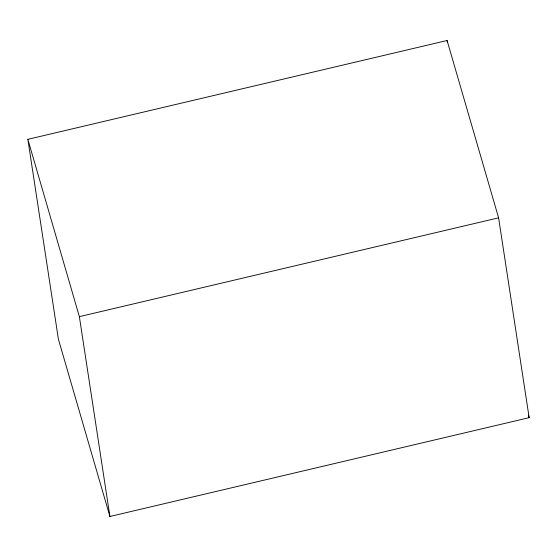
<?xml version="1.0" encoding="UTF-8"?>
<svg xmlns="http://www.w3.org/2000/svg" width="557" height="557" viewBox="0 0 557 557"><rect width="100%" height="100%" fill="white"/><g stroke="black" fill="none" stroke-linecap="round" stroke-linejoin="round"><path stroke-width="0.84" d="M27.85 139.334L447.083 40.515L498.599 217.829L529.15 417.666L109.917 516.485L58.401 339.171L27.85 139.334L79.366 316.648L109.917 516.485M79.366 316.648L498.599 217.829M528.426 415.167L529.15 417.666M447.083 40.515L447.341 42.228"/></g></svg>
